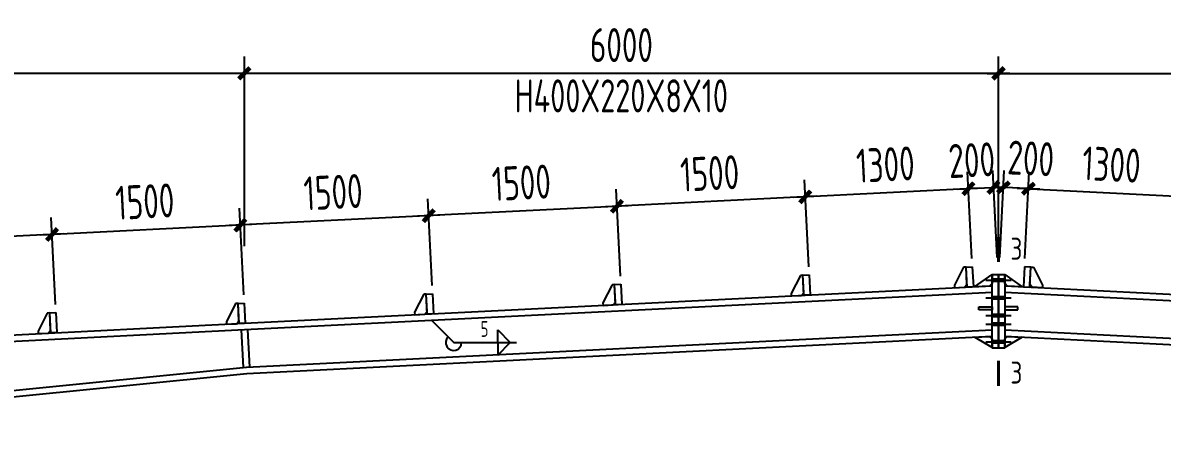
# Model space of a CAD drawing. Extents: x -17471 to 313636, y -71590 to 757901.
# Drawn here: x 210691 to 228823, y 602798 to 609501 of the extents above; entities that cross this region are included whole.
import ezdxf
from ezdxf.enums import TextEntityAlignment as Align

# ---------------------------------------------------------------- set-up
doc = ezdxf.new("R2010")
doc.units = 0
doc.header["$LTSCALE"] = 1000
doc.header["$MEASUREMENT"] = 0
for name, color, linetype in [('10', 7, 'Continuous'), ('114', 2, 'Continuous'), ('14', 2, 'Continuous'), ('DIM', 3, 'Continuous'), ('PUB_TEXT', 7, 'Continuous'), ('尺寸标注', 253, 'Continuous'), ('柱子', 3, 'Continuous'), ('焊缝标注', 253, 'Continuous')]:
    doc.layers.add(name, color=color, linetype=linetype)
doc.styles.add('TSSD_Dimension', font='Tssdeng.shx', dxfattribs={"width": 0.7, "bigfont": 'hztxt.shx'})
doc.styles.add('TSSD_REIN', font='Tssdeng.shx', dxfattribs={"width": 0.7, "bigfont": 'hztxt.shx'})
doc.dimstyles.new('TSSD_200_200', dxfattribs={"dimtxt": 600, "dimasz": 200, "dimexe": 200, "dimexo": 500, "dimgap": 200, "dimtad": 1, "dimdec": 0, "dimzin": 0, "dimdsep": 46, "dimtxsty": 'TSSD_Dimension', "dimblk": 'ARCHTICK', "dimcen": 0, "dimdle": 200, "dimclrt": 7, "dimadec": 0, "dimazin": 0, "dimtfac": 1, "dimtdec": 0, "dimtix": 1, "dimtmove": 2, "dimatfit": 3, "dimfxl": 0, "dimtolj": 1, "dimtzin": 0, "dimarcsym": 0})

# ---------------------------------------------------------------- blocks, each defined once
blk = doc.blocks.new('_ArchTick')
at = {"color": 0, "linetype": 'ByBlock', "const_width": 0.4}
blk.add_lwpolyline([(-0.5, -0.5), (0.5, 0.5)], dxfattribs=at)
blk = doc.blocks.new('*D545')
at = {"layer": 'Defpoints', "color": 0, "transparency": 16777216}
for p in [(223142, 606732), (225817, 605301), (223220, 605171)]:
    blk.add_point(p, dxfattribs=at)
at = {"layer": 'DIM', "color": 0, "lineweight": -2, "transparency": 16777216}
for p, q in [((225795, 605750), (225725, 607131)), ((223198, 605621), (223129, 607002)), ((225919, 606871), (222962, 606723))]:
    blk.add_line(p, q, dxfattribs=at)
at = {"layer": 'DIM', "color": 0, "lineweight": -2, "transparency": 16777216, "xscale": 180, "yscale": 180, "zscale": 180}
for p, rotation in [((225739, 606862), 2.862365334484549), ((223142, 606732), 182.8623653344845)]:
    blk.add_blockref('_ArchTick', p, dxfattribs=dict(at, rotation=rotation))
at = {"layer": 'DIM', "color": 7, "transparency": 16777216, "insert": (224418, 607246), "char_height": 540, "attachment_point": 5, "rotation": 2.8624, "style": 'TSSD_REIN'}
blk.add_mtext('\\A1;1300', dxfattribs=at)
blk = doc.blocks.new('*D546')
at = {"layer": 'Defpoints', "color": 0, "transparency": 16777216}
for p in [(226138, 606882), (225817, 605301), (226217, 605321)]:
    blk.add_point(p, dxfattribs=at)
at = {"layer": 'DIM', "color": 0, "lineweight": -2, "transparency": 16777216}
for p, q in [((225795, 605750), (225725, 607131)), ((226194, 605770), (226125, 607151)), ((225559, 606853), (226318, 606891))]:
    blk.add_line(p, q, dxfattribs=at)
at = {"layer": 'DIM', "color": 0, "lineweight": -2, "transparency": 16777216, "xscale": 180, "yscale": 180, "zscale": 180}
for p, rotation in [((225739, 606862), 182.8626672547174), ((226138, 606882), 2.862667254717379)]:
    blk.add_blockref('_ArchTick', p, dxfattribs=dict(at, rotation=rotation))
at = {"layer": 'DIM', "color": 7, "transparency": 16777216, "insert": (225791, 607316), "char_height": 540, "attachment_point": 5, "rotation": 2.8627, "style": 'TSSD_REIN'}
blk.add_mtext('\\A1;200', dxfattribs=at)
blk = doc.blocks.new('*D547')
at = {"layer": 'Defpoints', "color": 0, "transparency": 16777216}
for p in [(220146, 606582), (223220, 605171), (220224, 605021)]:
    blk.add_point(p, dxfattribs=at)
at = {"layer": 'DIM', "color": 0, "lineweight": -2, "transparency": 16777216}
for p, q in [((223198, 605621), (223129, 607002)), ((223322, 606741), (219966, 606573)), ((220202, 605471), (220132, 606852))]:
    blk.add_line(p, q, dxfattribs=at)
at = {"layer": 'DIM', "color": 0, "lineweight": -2, "transparency": 16777216, "xscale": 180, "yscale": 180, "zscale": 180}
for p, rotation in [((220146, 606582), 182.8624055925317), ((223142, 606732), 2.862405592531685)]:
    blk.add_blockref('_ArchTick', p, dxfattribs=dict(at, rotation=rotation))
at = {"layer": 'DIM', "color": 7, "transparency": 16777216, "insert": (221622, 607106), "char_height": 540, "attachment_point": 5, "rotation": 2.8624, "style": 'TSSD_REIN'}
blk.add_mtext('\\A1;1500', dxfattribs=at)
blk = doc.blocks.new('*D548')
at = {"layer": 'Defpoints', "color": 0, "transparency": 16777216}
for p in [(217150, 606432), (220224, 605021), (217228, 604871)]:
    blk.add_point(p, dxfattribs=at)
at = {"layer": 'DIM', "color": 0, "lineweight": -2, "transparency": 16777216}
for p, q in [((217205, 605321), (217136, 606702)), ((220202, 605471), (220132, 606852)), ((220326, 606591), (216970, 606423))]:
    blk.add_line(p, q, dxfattribs=at)
at = {"layer": 'DIM', "color": 0, "lineweight": -2, "transparency": 16777216, "xscale": 180, "yscale": 180, "zscale": 180}
for p, rotation in [((220146, 606582), 2.862404505496423), ((217150, 606432), 182.8624045054964)]:
    blk.add_blockref('_ArchTick', p, dxfattribs=dict(at, rotation=rotation))
at = {"layer": 'DIM', "color": 7, "transparency": 16777216, "insert": (218625, 606957), "char_height": 540, "attachment_point": 5, "rotation": 2.8624, "style": 'TSSD_REIN'}
blk.add_mtext('\\A1;1500', dxfattribs=at)
blk = doc.blocks.new('*D549')
at = {"layer": 'Defpoints', "color": 0, "transparency": 16777216}
for p in [(214153, 606282), (214231, 604722), (217228, 604871)]:
    blk.add_point(p, dxfattribs=at)
at = {"layer": 'DIM', "color": 0, "lineweight": -2, "transparency": 16777216}
for p, q in [((217205, 605321), (217136, 606702)), ((214209, 605171), (214140, 606552)), ((217329, 606441), (213974, 606274))]:
    blk.add_line(p, q, dxfattribs=at)
at = {"layer": 'DIM', "color": 0, "lineweight": -2, "transparency": 16777216, "xscale": 180, "yscale": 180, "zscale": 180}
for p, rotation in [((217150, 606432), 2.862432958248098), ((214153, 606282), 182.862432958248)]:
    blk.add_blockref('_ArchTick', p, dxfattribs=dict(at, rotation=rotation))
at = {"layer": 'DIM', "color": 7, "transparency": 16777216, "insert": (215629, 606807), "char_height": 540, "attachment_point": 5, "rotation": 2.8624, "style": 'TSSD_REIN'}
blk.add_mtext('\\A1;1500', dxfattribs=at)
blk = doc.blocks.new('*D550')
at = {"layer": 'Defpoints', "color": 0, "transparency": 16777216}
for p in [(211157, 606133), (214231, 604722), (211235, 604572)]:
    blk.add_point(p, dxfattribs=at)
at = {"layer": 'DIM', "color": 0, "lineweight": -2, "transparency": 16777216}
for p, q in [((214209, 605171), (214140, 606552)), ((211213, 605021), (211144, 606402)), ((214333, 606291), (210977, 606124))]:
    blk.add_line(p, q, dxfattribs=at)
at = {"layer": 'DIM', "color": 0, "lineweight": -2, "transparency": 16777216, "xscale": 180, "yscale": 180, "zscale": 180}
for p, rotation in [((214153, 606282), 2.862415129132314), ((211157, 606133), 182.8624151291323)]:
    blk.add_blockref('_ArchTick', p, dxfattribs=dict(at, rotation=rotation))
at = {"layer": 'DIM', "color": 7, "transparency": 16777216, "insert": (212633, 606657), "char_height": 540, "attachment_point": 5, "rotation": 2.8624, "style": 'TSSD_REIN'}
blk.add_mtext('\\A1;1500', dxfattribs=at)
blk = doc.blocks.new('*D551')
at = {"layer": 'Defpoints', "color": 0, "transparency": 16777216}
for p in [(208161, 605983), (211235, 604572), (208239, 604422)]:
    blk.add_point(p, dxfattribs=at)
at = {"layer": 'DIM', "color": 0, "lineweight": -2, "transparency": 16777216}
for p, q in [((211213, 605021), (211144, 606402)), ((208217, 604871), (208147, 606253)), ((211337, 606142), (207981, 605974))]:
    blk.add_line(p, q, dxfattribs=at)
at = {"layer": 'DIM', "color": 0, "lineweight": -2, "transparency": 16777216, "xscale": 180, "yscale": 180, "zscale": 180}
for p, rotation in [((211157, 606133), 2.862377939240428), ((208161, 605983), 182.8623779392404)]:
    blk.add_blockref('_ArchTick', p, dxfattribs=dict(at, rotation=rotation))
at = {"layer": 'DIM', "color": 7, "transparency": 16777216, "insert": (209637, 606507), "char_height": 540, "attachment_point": 5, "rotation": 2.8624, "style": 'TSSD_REIN'}
blk.add_mtext('\\A1;1500', dxfattribs=at)
blk = doc.blocks.new('*D554')
at = {"layer": 'Defpoints', "color": 0, "transparency": 16777216}
for p in [(229291, 606732), (226616, 605301), (229213, 605171)]:
    blk.add_point(p, dxfattribs=at)
at = {"layer": 'DIM', "color": 0, "lineweight": -2, "transparency": 16777216}
for p, q in [((226639, 605750), (226708, 607131)), ((229235, 605621), (229304, 607002)), ((226514, 606871), (229471, 606723))]:
    blk.add_line(p, q, dxfattribs=at)
at = {"layer": 'DIM', "color": 0, "lineweight": -2, "transparency": 16777216, "xscale": 180, "yscale": 180, "zscale": 180}
for p, rotation in [((226694, 606862), 177.1376346655155), ((229291, 606732), 357.1376346655155)]:
    blk.add_blockref('_ArchTick', p, dxfattribs=dict(at, rotation=rotation))
at = {"layer": 'DIM', "color": 7, "transparency": 16777216, "insert": (228015, 607246), "char_height": 540, "attachment_point": 5, "rotation": 357.1376, "style": 'TSSD_REIN'}
blk.add_mtext('\\A1;1300', dxfattribs=at)
blk = doc.blocks.new('*D555')
at = {"layer": 'Defpoints', "color": 0, "transparency": 16777216}
for p in [(226295, 606882), (226217, 605321), (226616, 605301)]:
    blk.add_point(p, dxfattribs=at)
at = {"layer": 'DIM', "color": 0, "lineweight": -2, "transparency": 16777216}
for p, q in [((226239, 605770), (226308, 607151)), ((226639, 605750), (226708, 607131)), ((226874, 606853), (226115, 606891))]:
    blk.add_line(p, q, dxfattribs=at)
at = {"layer": 'DIM', "color": 0, "lineweight": -2, "transparency": 16777216, "xscale": 180, "yscale": 180, "zscale": 180}
for p, rotation in [((226295, 606882), 177.1373327452826), ((226694, 606862), 357.1373327452826)]:
    blk.add_blockref('_ArchTick', p, dxfattribs=dict(at, rotation=rotation))
at = {"layer": 'DIM', "color": 7, "transparency": 16777216, "insert": (226732, 607343), "char_height": 540, "attachment_point": 5, "rotation": 357.1373, "style": 'TSSD_REIN'}
blk.add_mtext('\\A1;200', dxfattribs=at)
blk = doc.blocks.new('*D568')
at = {"layer": 'Defpoints', "color": 0, "transparency": 16777216}
for p in [(214217, 608696), (214217, 605496), (226217, 605496)]:
    blk.add_point(p, dxfattribs=at)
at = {"layer": 'DIM', "color": 0, "lineweight": -2, "transparency": 16777216}
for p, q in [((214217, 605946), (214217, 608966)), ((226217, 605946), (226217, 608966)), ((226397, 608696), (214037, 608696))]:
    blk.add_line(p, q, dxfattribs=at)
at = {"layer": 'DIM', "color": 0, "lineweight": -2, "transparency": 16777216, "xscale": 180, "yscale": 180, "zscale": 180, "rotation": 180}
blk.add_blockref('_ArchTick', (214217, 608696), dxfattribs=at)
at = {"layer": 'DIM', "color": 0, "lineweight": -2, "transparency": 16777216, "xscale": 180, "yscale": 180, "zscale": 180}
blk.add_blockref('_ArchTick', (226217, 608696), dxfattribs=at)
at = {"layer": 'DIM', "color": 7, "transparency": 16777216, "insert": (220217, 609146), "char_height": 540, "attachment_point": 5, "style": 'TSSD_REIN'}
blk.add_mtext('\\A1;6000', dxfattribs=at)
blk = doc.blocks.new('*D569')
at = {"layer": 'Defpoints', "color": 0, "transparency": 16777216}
for p in [(201697, 608696), (201697, 605496), (214217, 605496)]:
    blk.add_point(p, dxfattribs=at)
at = {"layer": 'DIM', "color": 0, "lineweight": -2, "transparency": 16777216}
for p, q in [((201697, 605946), (201697, 608966)), ((214217, 605946), (214217, 608966)), ((214397, 608696), (201517, 608696))]:
    blk.add_line(p, q, dxfattribs=at)
at = {"layer": 'DIM', "color": 0, "lineweight": -2, "transparency": 16777216, "xscale": 180, "yscale": 180, "zscale": 180, "rotation": 180}
blk.add_blockref('_ArchTick', (201697, 608696), dxfattribs=at)
at = {"layer": 'DIM', "color": 0, "lineweight": -2, "transparency": 16777216, "xscale": 180, "yscale": 180, "zscale": 180}
blk.add_blockref('_ArchTick', (214217, 608696), dxfattribs=at)
at = {"layer": 'DIM', "color": 7, "transparency": 16777216, "insert": (207957, 609146), "char_height": 540, "attachment_point": 5, "style": 'TSSD_REIN'}
blk.add_mtext('\\A1;6260', dxfattribs=at)
blk = doc.blocks.new('*D571')
at = {"layer": 'Defpoints', "color": 0, "transparency": 16777216}
for p in [(238217, 608696), (226217, 605496), (238217, 605496)]:
    blk.add_point(p, dxfattribs=at)
at = {"layer": 'DIM', "color": 0, "lineweight": -2, "transparency": 16777216}
for p, q in [((226217, 605946), (226217, 608966)), ((238217, 605946), (238217, 608966)), ((226037, 608696), (238397, 608696))]:
    blk.add_line(p, q, dxfattribs=at)
at = {"layer": 'DIM', "color": 0, "lineweight": -2, "transparency": 16777216, "xscale": 180, "yscale": 180, "zscale": 180, "rotation": 180}
blk.add_blockref('_ArchTick', (226217, 608696), dxfattribs=at)
at = {"layer": 'DIM', "color": 0, "lineweight": -2, "transparency": 16777216, "xscale": 180, "yscale": 180, "zscale": 180}
blk.add_blockref('_ArchTick', (238217, 608696), dxfattribs=at)
at = {"layer": 'DIM', "color": 7, "transparency": 16777216, "insert": (232217, 609146), "char_height": 540, "attachment_point": 5, "style": 'TSSD_REIN'}
blk.add_mtext('\\A1;6000', dxfattribs=at)

msp = doc.modelspace()

# ---------------------------------------------------------------- linework, layer by layer
at = {"layer": '10', "const_width": 45}
for points in [[(226216.5, 606095.9), (226216.5, 605695.9)], [(226216.5, 603725.9), (226216.5, 604125.9)]]:
    msp.add_lwpolyline(points, dxfattribs=at)
at = {"layer": '114'}
for p, q in [((226016.5, 605405.9), (226416.5, 605405.9)), ((226016.5, 605125.8), (226416.5, 605125.8)), ((226016.5, 604845), (226416.5, 604845)), ((226016.5, 604705), (226416.5, 604705)), ((226016.5, 604424.9), (226416.5, 604424.9))]:
    msp.add_line(p, q, dxfattribs=at)
at = {"layer": '114', "color": 1, "const_width": 70}
for points in [[(226116.5, 605405.9), (226316.5, 605405.9)], [(226116.5, 605125.8), (226316.5, 605125.8)], [(226116.5, 604845), (226316.5, 604845)], [(226116.5, 604705), (226316.5, 604705)], [(226116.5, 604424.9), (226316.5, 604424.9)]]:
    msp.add_lwpolyline(points, dxfattribs=at)
at = {"layer": '14'}
for p, q in [((225836.9, 605301.9), (226116.5, 605495.9)), ((226116.5, 605495.9), (226116.5, 605355.9)), ((226116.5, 605495.9), (226216.5, 605495.9)), ((226116.5, 604325.9), (226116.5, 605495.9)), ((226216.5, 605495.9), (226316.5, 605495.9)), ((226216.5, 605495.9), (226216.5, 604325.9)), ((226216.5, 604325.9), (226216.5, 605495.9)), ((226316.5, 605495.9), (226316.5, 604325.9)), ((226316.5, 605495.9), (226596.2, 605301.9)), ((226316.5, 605355.9), (226316.5, 605495.9)), ((226076.6, 605313.9), (225836.9, 605301.9)), ((226116.5, 605355.9), (226076.6, 605313.9)), ((226356.5, 605313.9), (226316.5, 605355.9)), ((226596.2, 605301.9), (226356.5, 605313.9)), ((225906.5, 604985), (226116.5, 604985)), ((225906.5, 604935), (225906.5, 604985)), ((226116.5, 604935), (225906.5, 604935)), ((226116.5, 604985), (226116.5, 604935)), ((226526.5, 604985), (226316.5, 604985)), ((226316.5, 604985), (226316.5, 604935)), ((226316.5, 604935), (226526.5, 604935)), ((226526.5, 604935), (226526.5, 604985)), ((214201.7, 604016.9), (214171.6, 604618.5)), ((214301.4, 604024.3), (214271.5, 604623.5)), ((225836.9, 604500.9), (226076.6, 604512.9)), ((226116.5, 604334.9), (225836.9, 604500.9)), ((226076.6, 604512.9), (226116.5, 604474.9)), ((226116.5, 604474.9), (226116.5, 604334.9)), ((226316.5, 604474.9), (226356.5, 604512.9)), ((226596.2, 604500.9), (226316.5, 604334.9)), ((226316.5, 604334.9), (226316.5, 604474.9)), ((226356.5, 604512.9), (226596.2, 604500.9)), ((226216.5, 604325.9), (226116.5, 604325.9)), ((226316.5, 604325.9), (226216.5, 604325.9))]:
    msp.add_line(p, q, dxfattribs=at)
at = {"layer": '尺寸标注'}
for p, q in [((225661.2, 605613.5), (225515.4, 605325.9)), ((225701.2, 605615.5), (225661.2, 605613.5)), ((225701.2, 605615.5), (225801, 605620.5)), ((225715.1, 605335.9), (225701.2, 605615.5)), ((225717.1, 605295.9), (225701.2, 605615.5)), ((225801, 605620.5), (225817, 605300.9)), ((226632, 605620.5), (226616, 605300.9)), ((226731.9, 605615.5), (226632, 605620.5)), ((226715.9, 605295.9), (226731.9, 605615.5)), ((226717.9, 605335.9), (226731.9, 605615.5)), ((226731.9, 605615.5), (226771.8, 605613.5)), ((226771.8, 605613.5), (226917.6, 605325.9)), ((223064.5, 605483.7), (222918.6, 605196.1)), ((223104.4, 605485.7), (223064.5, 605483.7)), ((223104.4, 605485.7), (223204.3, 605490.7)), ((223118.4, 605206), (223104.4, 605485.7)), ((223120.4, 605166.1), (223104.4, 605485.7)), ((223204.3, 605490.7), (223220.3, 605171.1)), ((220068.2, 605333.9), (219922.4, 605046.2)), ((220108.2, 605335.9), (220068.2, 605333.9)), ((220108.2, 605335.9), (220208, 605340.9)), ((220122.1, 605056.2), (220108.2, 605335.9)), ((220124.1, 605016.3), (220108.2, 605335.9)), ((220208, 605340.9), (220224, 605021.3)), ((225515.4, 605325.9), (225517.4, 605285.9)), ((225517.4, 605285.9), (225677.2, 605293.9)), ((225677.2, 605293.9), (225715.1, 605335.9)), ((225817, 605300.9), (225717.1, 605295.9)), ((226616, 605300.9), (226715.9, 605295.9)), ((226755.8, 605293.9), (226717.9, 605335.9)), ((226915.6, 605285.9), (226755.8, 605293.9)), ((226917.6, 605325.9), (226915.6, 605285.9)), ((217071.9, 605184.1), (216926.1, 604896.4)), ((217111.9, 605186.1), (217071.9, 605184.1)), ((217111.9, 605186.1), (217211.8, 605191.1)), ((217125.9, 604906.4), (217111.9, 605186.1)), ((217127.9, 604866.5), (217111.9, 605186.1)), ((217211.8, 605191.1), (217227.7, 604871.5)), ((222918.6, 605196.1), (222920.6, 605156.1)), ((222920.6, 605156.1), (223080.4, 605164.1)), ((223080.4, 605164.1), (223118.4, 605206)), ((223220.3, 605171.1), (223120.4, 605166.1)), ((211079.4, 604884.4), (210933.6, 604596.8)), ((211119.4, 604886.4), (211079.4, 604884.4)), ((211119.4, 604886.4), (211219.3, 604891.4)), ((211133.4, 604606.8), (211119.4, 604886.4)), ((211135.4, 604566.8), (211119.4, 604886.4)), ((211219.3, 604891.4), (211235.2, 604571.8)), ((214075.7, 605034.3), (213929.9, 604746.6)), ((214115.6, 605036.3), (214075.7, 605034.3)), ((214115.6, 605036.3), (214215.5, 605041.2)), ((214129.6, 604756.6), (214115.6, 605036.3)), ((214131.6, 604716.7), (214115.6, 605036.3)), ((214215.5, 605041.2), (214231.5, 604721.6)), ((216926.1, 604896.4), (216928.1, 604856.5)), ((217087.9, 604864.5), (217125.9, 604906.4)), ((219922.4, 605046.2), (219924.4, 605006.3)), ((219924.4, 605006.3), (220084.2, 605014.3)), ((220084.2, 605014.3), (220122.1, 605056.2)), ((220224, 605021.3), (220124.1, 605016.3)), ((213929.9, 604746.6), (213931.9, 604706.7)), ((213931.9, 604706.7), (214091.7, 604714.7)), ((214091.7, 604714.7), (214129.6, 604756.6)), ((214231.5, 604721.6), (214131.6, 604716.7)), ((216928.1, 604856.5), (217087.9, 604864.5)), ((217227.7, 604871.5), (217127.9, 604866.5)), ((210933.6, 604596.8), (210935.6, 604556.9)), ((210935.6, 604556.9), (211095.4, 604564.8)), ((211095.4, 604564.8), (211133.4, 604606.8)), ((211235.2, 604571.8), (211135.4, 604566.8))]:
    msp.add_line(p, q, dxfattribs=at)
at = {"layer": '柱子'}
for p, q in [((214216.5, 604720.9), (226116.5, 605315.9)), ((226316.5, 605315.9), (238216.5, 604720.9)), ((214221.5, 604621), (226116.5, 605215.8)), ((226316.5, 605215.8), (238211.5, 604621)), ((202933.1, 604156.7), (214216.5, 604720.9)), ((202933.1, 604056.6), (214221.5, 604621)), ((214251.5, 604021.8), (226116.5, 604615)), ((226316.5, 604615), (238181.6, 604021.8)), ((214256.5, 603921.9), (226116.5, 604514.9)), ((226316.5, 604514.9), (238176.6, 603921.9)), ((202933.1, 602898.2), (214251.5, 604021.9)), ((202933.1, 602797.7), (214256.5, 603921.9))]:
    msp.add_line(p, q, dxfattribs=at)
at = {"layer": '焊缝标注'}
for p, q in [((217195.3, 604769.7), (217547.8, 604415.2)), ((218247.8, 604615.2), (218447.8, 604415.2)), ((218247.8, 604415.2), (218247.8, 604615.2)), ((217547.8, 604415.2), (218547.8, 604415.2)), ((218247.8, 604215.2), (218447.8, 604415.2)), ((218247.8, 604415.2), (218247.8, 604215.2))]:
    msp.add_line(p, q, dxfattribs=at)
msp.add_arc((217547.8, 604415.2), 125, 134.84025, 0, dxfattribs=at)
msp.add_solid([(217195.3, 604769.7), (217255.2, 604688.2), (217276.4, 604709.4)], dxfattribs=at)

# ---------------------------------------------------------------- texts
at = {"layer": '10', "style": 'TSSD_REIN', "width": 1.002865}
for p, p2 in [((226408.5, 605731.4), (226597.5, 605731.4)), ((226408.5, 603761.4), (226597.5, 603761.4))]:
    msp.add_text('3', height=350, dxfattribs=at).set_placement(p, p2, align=Align.FIT)
at = {"layer": 'PUB_TEXT', "style": 'TSSD_REIN', "width": 0.7}
msp.add_text('H400X220X8X10', height=525, dxfattribs=at).set_placement((218517.1, 608075.8))
at = {"layer": '焊缝标注', "style": 'TSSD_REIN', "width": 0.910005}
msp.add_text('5', height=250, dxfattribs=at).set_placement((217977.8, 604505.2), (218100.3, 604505.2), align=Align.FIT)

# ---------------------------------------------------------------- dimensions: what is measured, and where the dimension line sits
at = {"layer": 'DIM'}
for base, p1, p2, picture, middle in [((201696.5, 608696.2), (214216.5, 605495.9), (201696.5, 605495.9), '*D569', (207956.5, 609146.2)), ((214216.5, 608696.2), (226216.5, 605495.9), (214216.5, 605495.9), '*D568', (220216.5, 609146.2))]:
    dim = msp.add_linear_dim(base=base, p1=p1, p2=p2, dimstyle='TSSD_200_200', override={"dimscale": 0.9, "dimexe": 300, "dimlfac": 0.5, "dimtxsty": 'TSSD_REIN'}, dxfattribs=at)
    dim.commit()
    dim.dimension.update_dxf_attribs({"geometry": picture, "text_midpoint": middle})
dim = msp.add_linear_dim(base=(238216.5, 608696.2), p1=(226216.5, 605495.9), p2=(238216.5, 605495.9), angle=180, dimstyle='TSSD_200_200', override={"dimscale": 0.9, "dimexe": 300, "dimlfac": 0.5, "dimtxsty": 'TSSD_REIN'}, dxfattribs=at)
dim.commit()
dim.dimension.update_dxf_attribs({"geometry": '*D571', "text_midpoint": (232216.5, 609146.2)})
for p1, p2, distance, picture, middle in [((225817, 605300.9), (223220.3, 605171.1), -1562.8, '*D545', (224418.1, 607246.3)), ((226616.1, 605300.9), (229212.8, 605171.1), 1562.8, '*D554', (228015, 607246.3)), ((223220.3, 605171.1), (220224, 605021.3), -1562.8, '*D547', (221621.6, 607106.5)), ((220224, 605021.3), (217227.7, 604871.5), -1562.8, '*D548', (218625.4, 606956.7)), ((217227.7, 604871.5), (214231.5, 604721.6), -1562.8, '*D549', (215629.1, 606806.8)), ((211235.2, 604571.8), (208239, 604422), -1562.8, '*D551', (209636.6, 606507.2)), ((214231.5, 604721.6), (211235.2, 604571.8), -1562.8, '*D550', (212632.8, 606657))]:
    dim = msp.add_aligned_dim(p1=p1, p2=p2, distance=distance, dimstyle='TSSD_200_200', override={"dimscale": 0.9, "dimexe": 300, "dimlfac": 0.5, "dimtxsty": 'TSSD_REIN'}, dxfattribs=at)
    dim.commit()
    dim.dimension.update_dxf_attribs({"geometry": picture, "text_midpoint": middle})
for base, p1, angle, picture, middle in [((226138.5, 606881.7), (225817, 605300.9), 2.86267, '*D546', (225791.1, 607315.6)), ((226294.6, 606881.7), (226616.1, 605300.9), 177.13733, '*D555', (226732.2, 607343.4))]:
    dim = msp.add_linear_dim(base=base, p1=p1, p2=(226216.5, 605320.9), angle=angle, dimstyle='TSSD_200_200', override={"dimscale": 0.9, "dimexe": 300, "dimlfac": 0.5, "dimtxsty": 'TSSD_REIN'}, dxfattribs=at)
    dim.commit()
    dim.dimension.update_dxf_attribs({"geometry": picture, "text_midpoint": middle, "dimtype": 129})

doc.saveas('drawing.dxf')
